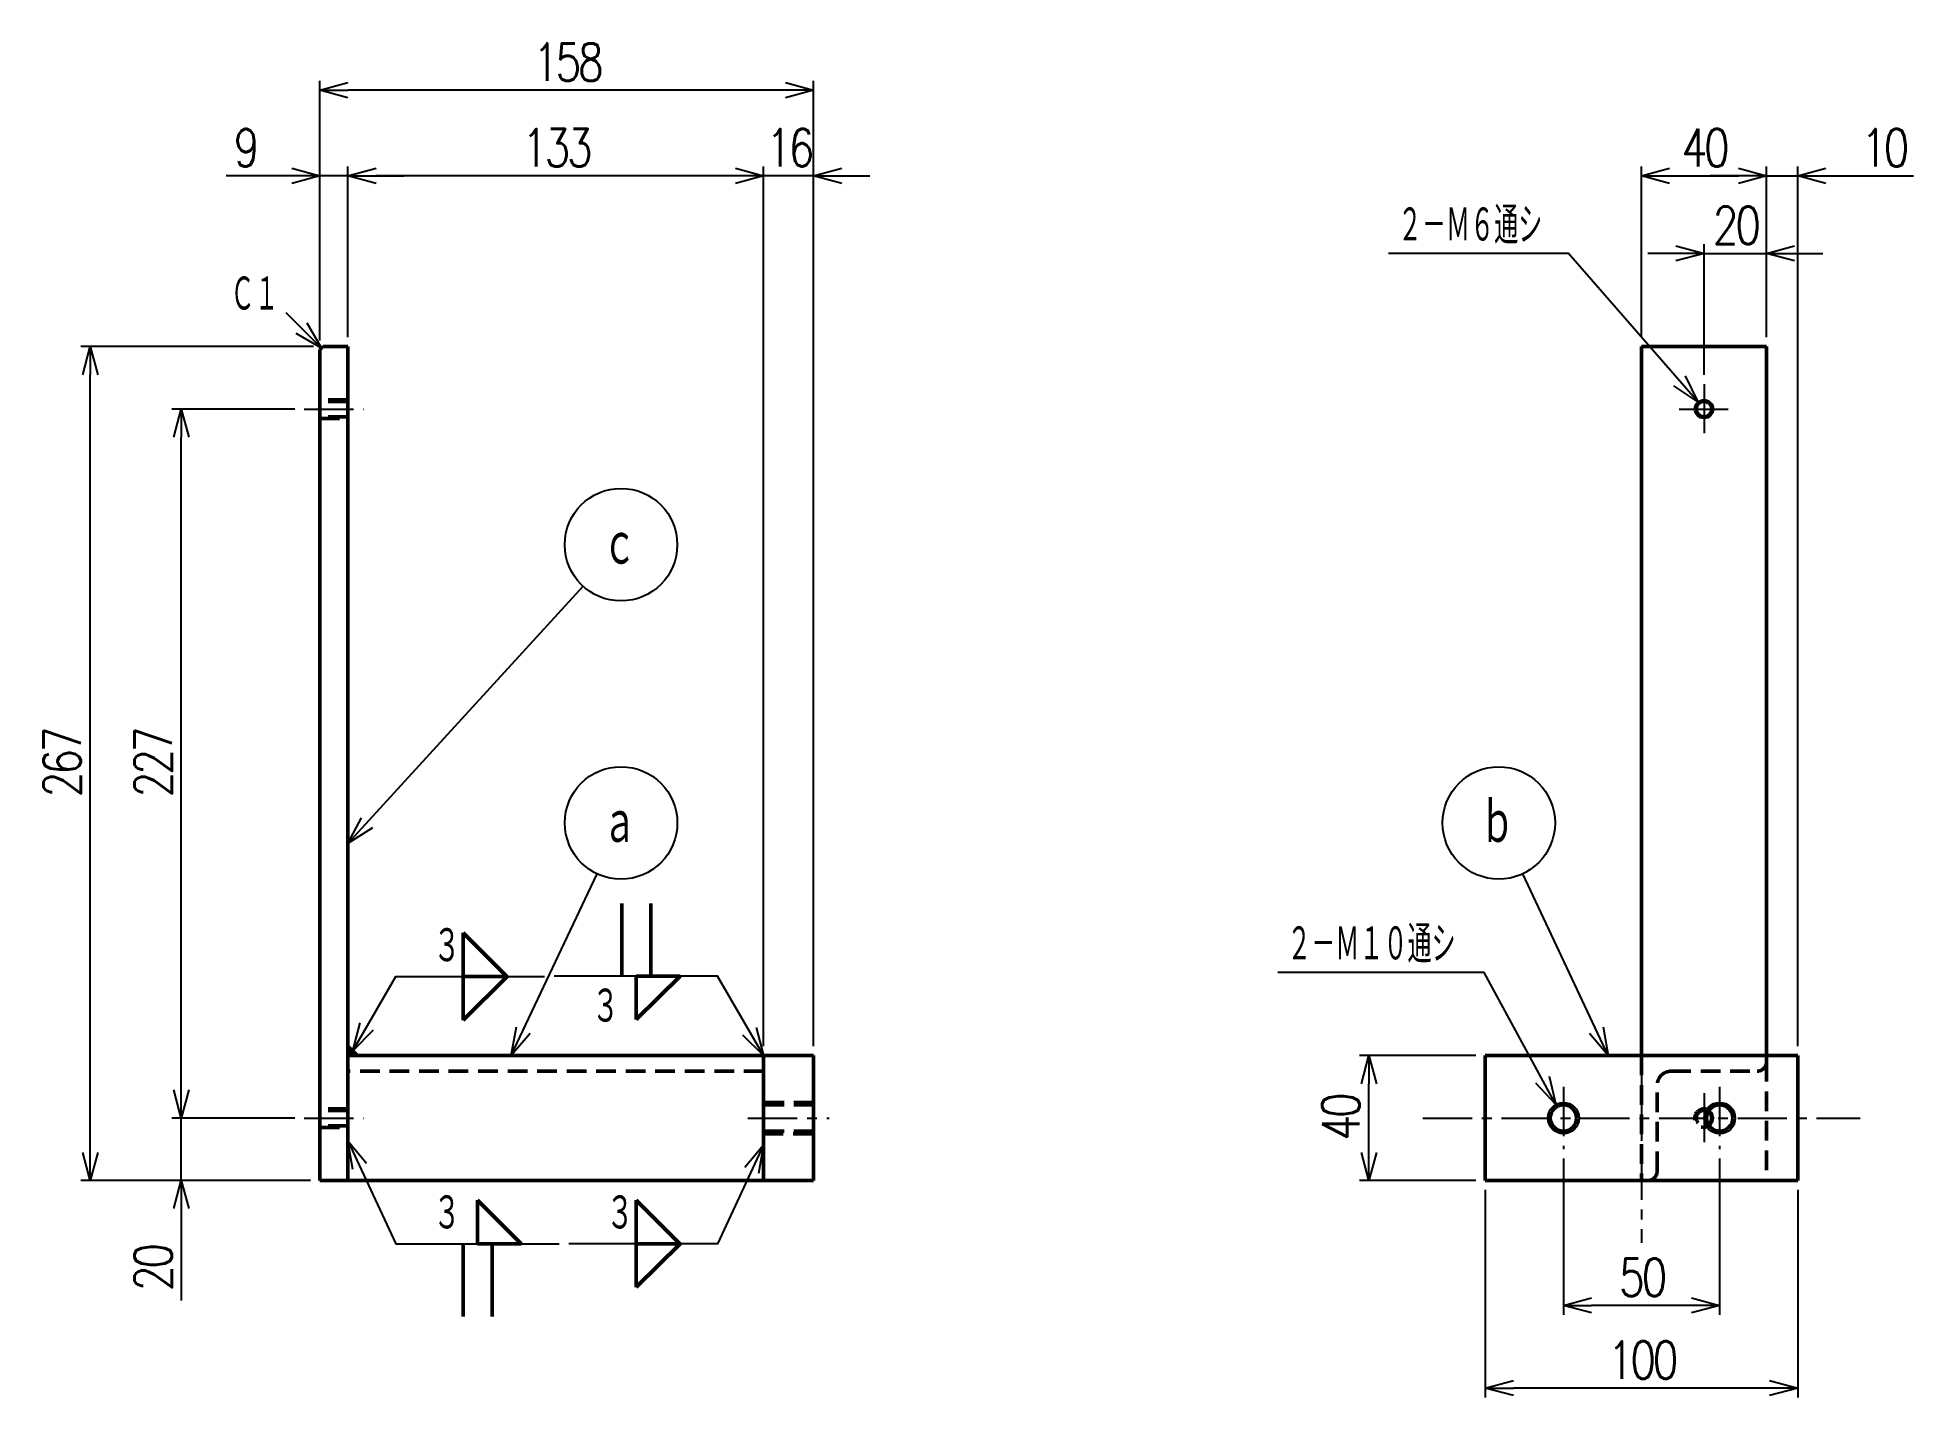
# Model space of a CAD drawing. Header units: millimetres. Extents: x -248 to 352, y -69 to 366.
import ezdxf

# ---------------------------------------------------------------- set-up
doc = ezdxf.new("R2010")
doc.units = ezdxf.units.MM
doc.header["$LTSCALE"] = 0.496063
doc.linetypes.add('CENTER', pattern=[50.8, 31.75, -6.35, 6.35, -6.35])
doc.linetypes.add('DASHED', pattern=[19.05, 12.7, -6.35])
doc.layers.add('NoLayerName_001', color=7, linetype='Continuous')
doc.styles.get("Standard").update_dxf_attribs({"font": 'txt', "bigfont": 'extfont2'})
doc.dimstyles.get("Standard").update_dxf_attribs({"dimtxt": 2.5, "dimasz": 2.5, "dimexe": 1.25, "dimexo": 0.625, "dimtad": 1, "dimdec": 3, "dimzin": 0, "dimdsep": 46, "dimtxsty": 'Standard', "dimcen": 2.5, "dimadec": 0, "dimazin": 0, "dimtfac": 0.75, "dimtdec": 3, "dimtmove": 0, "dimatfit": 3, "dimfxl": 1, "dimarcsym": 0})

# ---------------------------------------------------------------- blocks, each defined once
blk = doc.blocks.new('_OPEN30')
at = {"color": 0, "linetype": 'ByBlock', "lineweight": -2}
for p, q in [((-1, 0.267949), (0, 0)), ((0, 0), (-1, -0.267949)), ((0, 0), (-1, 0))]:
    blk.add_line(p, q, dxfattribs=at)
blk = doc.blocks.new('*D32')
at = {"layer": 'Defpoints', "color": 0}
for p in [(-231.49, 267), (-157, 267), (-158, 0)]:
    blk.add_point(p, dxfattribs=at)
at = {"layer": 'NoLayerName_001', "color": 0, "linetype": 'Continuous', "lineweight": 25}
for p, q in [((-160, 267), (-234.49, 267)), ((-231.49, 9), (-231.49, 258)), ((-161, 0), (-234.49, 0))]:
    blk.add_line(p, q, dxfattribs=at)
at = {"layer": 'NoLayerName_001', "color": 0, "lineweight": 25, "xscale": 9, "yscale": 9, "zscale": 9}
for p, rotation in [((-231.49, 267), 90), ((-231.49, 0), 270)]:
    blk.add_blockref('_OPEN30', p, dxfattribs=dict(at, rotation=rotation))
at = {"layer": 'NoLayerName_001', "color": 2, "lineweight": 50, "insert": (-240.49, 133.5), "char_height": 12, "attachment_point": 5, "rotation": 90}
blk.add_mtext('\\W0.8000;\\T0.8750;267', dxfattribs=at)
blk = doc.blocks.new('*D33')
at = {"layer": 'Defpoints', "color": 0}
for p in [(-202.37, 247), (-163, 247), (-163, 20)]:
    blk.add_point(p, dxfattribs=at)
at = {"layer": 'NoLayerName_001', "color": 0, "linetype": 'Continuous', "lineweight": 25}
for p, q in [((-166, 247), (-205.37, 247)), ((-202.37, 29), (-202.37, 238)), ((-166, 20), (-205.37, 20))]:
    blk.add_line(p, q, dxfattribs=at)
at = {"layer": 'NoLayerName_001', "color": 0, "lineweight": 25, "xscale": 9, "yscale": 9, "zscale": 9}
for p, rotation in [((-202.37, 247), 90), ((-202.37, 20), 270)]:
    blk.add_blockref('_OPEN30', p, dxfattribs=dict(at, rotation=rotation))
at = {"layer": 'NoLayerName_001', "color": 2, "lineweight": 50, "insert": (-211.37, 133.5), "char_height": 12, "attachment_point": 5, "rotation": 90}
blk.add_mtext('\\W0.8000;\\T0.8750;227', dxfattribs=at)
blk = doc.blocks.new('*D34')
at = {"layer": 'Defpoints', "color": 0}
for p in [(-202.37, 20), (-163, 20), (-158, 0)]:
    blk.add_point(p, dxfattribs=at)
at = {"layer": 'NoLayerName_001', "color": 0, "linetype": 'Continuous', "lineweight": 25}
for p, q in [((-202.37, 29), (-202.37, 38)), ((-166, 20), (-205.37, 20)), ((-202.37, 0), (-202.37, 20)), ((-161, 0), (-205.37, 0)), ((-202.37, 0), (-202.37, -38.4)), ((-202.37, -9), (-202.37, -18))]:
    blk.add_line(p, q, dxfattribs=at)
at = {"layer": 'NoLayerName_001', "color": 0, "lineweight": 25, "xscale": 9, "yscale": 9, "zscale": 9}
for p, rotation in [((-202.37, 20), 270), ((-202.37, 0), 90)]:
    blk.add_blockref('_OPEN30', p, dxfattribs=dict(at, rotation=rotation))
at = {"layer": 'NoLayerName_001', "color": 2, "lineweight": 50, "insert": (-211.37, -28.2), "char_height": 12, "attachment_point": 5, "rotation": 90}
blk.add_mtext('\\W0.8000;\\T0.8750;20', dxfattribs=at)
blk = doc.blocks.new('DIM_0009')
at = {"color": 3, "linetype": 'Continuous', "lineweight": 25}
blk.add_line((29.1, 0), (17.81, 11.29), dxfattribs=at)
blk.add_lwpolyline([(24.44, 8.07), (29.1, 0), (21.03, 4.66)], dxfattribs=at)
at = {"color": 2, "linetype": 'Continuous', "lineweight": 50, "width": 0.583333}
blk.add_text('Ｃ１', height=12, dxfattribs=at).set_placement((0, 11.21))
blk = doc.blocks.new('*D36')
at = {"layer": 'Defpoints', "color": 0}
for p in [(-149, 321.67), (-149, 267), (-16, 40)]:
    blk.add_point(p, dxfattribs=at)
at = {"layer": 'NoLayerName_001', "color": 0, "linetype": 'Continuous', "lineweight": 25}
for p, q in [((-149, 270), (-149, 324.67)), ((-16, 43), (-16, 324.67)), ((-25, 321.67), (-140, 321.67))]:
    blk.add_line(p, q, dxfattribs=at)
at = {"layer": 'NoLayerName_001', "color": 0, "lineweight": 25, "xscale": 9, "yscale": 9, "zscale": 9, "rotation": 180}
blk.add_blockref('_OPEN30', (-149, 321.67), dxfattribs=at)
at = {"layer": 'NoLayerName_001', "color": 0, "lineweight": 25, "xscale": 9, "yscale": 9, "zscale": 9}
blk.add_blockref('_OPEN30', (-16, 321.67), dxfattribs=at)
at = {"layer": 'NoLayerName_001', "color": 2, "lineweight": 50, "insert": (-82.5, 330.67), "char_height": 12, "attachment_point": 5}
blk.add_mtext('\\W0.8000;\\T0.8750;133', dxfattribs=at)
blk = doc.blocks.new('*D37')
at = {"layer": 'Defpoints', "color": 0}
for p in [(-158, 321.67), (-158, 266), (-149, 267)]:
    blk.add_point(p, dxfattribs=at)
at = {"layer": 'NoLayerName_001', "color": 0, "linetype": 'Continuous', "lineweight": 25}
for p, q in [((-158, 269), (-158, 324.67)), ((-149, 270), (-149, 324.67)), ((-158, 321.67), (-187.94, 321.67)), ((-167, 321.67), (-176, 321.67)), ((-149, 321.67), (-158, 321.67)), ((-140, 321.67), (-131, 321.67))]:
    blk.add_line(p, q, dxfattribs=at)
at = {"layer": 'NoLayerName_001', "color": 0, "lineweight": 25, "xscale": 9, "yscale": 9, "zscale": 9}
blk.add_blockref('_OPEN30', (-158, 321.67), dxfattribs=at)
at = {"layer": 'NoLayerName_001', "color": 0, "lineweight": 25, "xscale": 9, "yscale": 9, "zscale": 9, "rotation": 180}
blk.add_blockref('_OPEN30', (-149, 321.67), dxfattribs=at)
at = {"layer": 'NoLayerName_001', "color": 2, "lineweight": 50, "insert": (-181.97, 330.67), "char_height": 12, "attachment_point": 5}
blk.add_mtext('\\W0.8000;\\T0.8750;9', dxfattribs=at)
blk = doc.blocks.new('*D38')
at = {"layer": 'Defpoints', "color": 0}
for p in [(-16, 321.67), (-16, 40), (0, 40)]:
    blk.add_point(p, dxfattribs=at)
at = {"layer": 'NoLayerName_001', "color": 0, "linetype": 'Continuous', "lineweight": 25}
for p, q in [((-16, 43), (-16, 324.67)), ((0, 43), (0, 324.67)), ((-25, 321.67), (-34, 321.67)), ((0, 321.67), (-16, 321.67)), ((9, 321.67), (18, 321.67))]:
    blk.add_line(p, q, dxfattribs=at)
at = {"layer": 'NoLayerName_001', "color": 0, "lineweight": 25, "xscale": 9, "yscale": 9, "zscale": 9}
blk.add_blockref('_OPEN30', (-16, 321.67), dxfattribs=at)
at = {"layer": 'NoLayerName_001', "color": 0, "lineweight": 25, "xscale": 9, "yscale": 9, "zscale": 9, "rotation": 180}
blk.add_blockref('_OPEN30', (0, 321.67), dxfattribs=at)
at = {"layer": 'NoLayerName_001', "color": 2, "lineweight": 50, "insert": (-8, 330.67), "char_height": 12, "attachment_point": 5}
blk.add_mtext('\\W0.8000;\\T0.8750;16', dxfattribs=at)
blk = doc.blocks.new('*D39')
at = {"layer": 'Defpoints', "color": 0}
for p in [(-158, 349.09), (-158, 321.67), (0, 40)]:
    blk.add_point(p, dxfattribs=at)
at = {"layer": 'NoLayerName_001', "color": 0, "linetype": 'Continuous', "lineweight": 25}
for p, q in [((-158, 324.67), (-158, 352.09)), ((-9, 349.09), (-149, 349.09)), ((0, 43), (0, 352.09))]:
    blk.add_line(p, q, dxfattribs=at)
at = {"layer": 'NoLayerName_001', "color": 0, "lineweight": 25, "xscale": 9, "yscale": 9, "zscale": 9, "rotation": 180}
blk.add_blockref('_OPEN30', (-158, 349.09), dxfattribs=at)
at = {"layer": 'NoLayerName_001', "color": 0, "lineweight": 25, "xscale": 9, "yscale": 9, "zscale": 9}
blk.add_blockref('_OPEN30', (0, 349.09), dxfattribs=at)
at = {"layer": 'NoLayerName_001', "color": 2, "lineweight": 50, "insert": (-79, 358.09), "char_height": 12, "attachment_point": 5}
blk.add_mtext('\\W0.8000;\\T0.8750;158', dxfattribs=at)
blk = doc.blocks.new('JZB_0007')
at = {"layer": 'NoLayerName_001', "color": 7, "linetype": 'Continuous', "lineweight": 50}
for p, q in [((16, 40), (0, 40)), ((0, 40), (0, 0)), ((16, 0), (16, 40)), ((16, 0), (0, 0))]:
    blk.add_line(p, q, dxfattribs=at)
blk = doc.blocks.new('JZB_0008')
at = {"layer": 'NoLayerName_001', "color": 7, "linetype": 'Continuous', "lineweight": 50}
for p, q in [((133, 40), (0, 40)), ((133, 0), (0, 0))]:
    blk.add_line(p, q, dxfattribs=at)
at = {"layer": 'NoLayerName_001', "color": 3, "linetype": 'DASHED', "lineweight": 50}
blk.add_line((133, 35), (0, 35), dxfattribs=at)
blk = doc.blocks.new('JZB_0009')
at = {"layer": 'NoLayerName_001', "color": 7, "linetype": 'Continuous', "lineweight": 50}
for p, q in [((1, 267), (0, 266)), ((0, 266), (0, 0)), ((9, 267), (1, 267)), ((9, 267), (9, 0)), ((9, 0), (0, 0))]:
    blk.add_line(p, q, dxfattribs=at)
blk = doc.blocks.new('JZB_0010')
at = {"layer": 'NoLayerName_001', "color": 3, "linetype": 'DASHED', "lineweight": 50}
for p, q in [((21, 10), (5, 10)), ((21, 9.19), (5, 9.19)), ((21, 0.81), (5, 0.81)), ((5, 0), (21, 0))]:
    blk.add_line(p, q, dxfattribs=at)
at = {"layer": 'NoLayerName_001', "color": 4, "linetype": 'CENTER', "lineweight": 25}
blk.add_line((0, 5), (26, 5), dxfattribs=at)
blk = doc.blocks.new('JZB_0011')
at = {"layer": 'NoLayerName_001', "color": 4, "linetype": 'CENTER', "lineweight": 25}
blk.add_line((0, 3), (19, 3), dxfattribs=at)
at = {"layer": 'NoLayerName_001', "color": 3, "linetype": 'DASHED', "lineweight": 50}
for p, q in [((14, 6), (5, 6)), ((14, 5.46), (5, 5.46)), ((14, 0.54), (5, 0.54)), ((5, 0), (14, 0))]:
    blk.add_line(p, q, dxfattribs=at)
blk = doc.blocks.new('JZB_0012')
at = {"layer": 'NoLayerName_001', "color": 4, "linetype": 'CENTER', "lineweight": 25}
blk.add_line((0, 3), (19, 3), dxfattribs=at)
at = {"layer": 'NoLayerName_001', "color": 3, "linetype": 'DASHED', "lineweight": 50}
for p, q in [((14, 6), (5, 6)), ((14, 5.46), (5, 5.46)), ((14, 0.54), (5, 0.54)), ((5, 0), (14, 0))]:
    blk.add_line(p, q, dxfattribs=at)
blk = doc.blocks.new('DIM_0002')
at = {"color": 2, "linetype": 'Continuous', "lineweight": 50}
for p, q in [((35.36, 37.79), (35.36, 23.83)), ((49.29, 23.83), (35.36, 37.79)), ((35.36, 23.83), (49.29, 23.83)), ((35.36, 23.83), (35.36, 9.88)), ((49.42, 23.83), (35.36, 23.83)), ((35.36, 9.88), (49.42, 23.83))]:
    blk.add_line(p, q, dxfattribs=at)
at = {"color": 3, "linetype": 'Continuous', "lineweight": 25}
for points in [[(0, 0), (13.76, 23.83), (61.42, 23.83)], [(6.59, 6.59), (0, 0), (2.41, 9)]]:
    blk.add_lwpolyline(points, dxfattribs=at)
at = {"color": 2, "linetype": 'Continuous', "lineweight": 50, "width": 0.666667}
blk.add_text('３', height=12, dxfattribs=at).set_placement((25.76, 27.58))
blk = doc.blocks.new('DIM_0003')
at = {"color": 2, "linetype": 'Continuous', "lineweight": 50}
for p, q in [((21.6, 48.71), (21.6, 25.46)), ((30.85, 25.46), (30.85, 48.71)), ((26.22, 25.46), (26.22, 11.51)), ((40.28, 25.46), (26.22, 25.46)), ((26.22, 11.51), (40.28, 25.46))]:
    blk.add_line(p, q, dxfattribs=at)
at = {"color": 3, "linetype": 'Continuous', "lineweight": 25}
for points in [[(66.98, 0), (52.28, 25.46), (0, 25.46)], [(64.57, 9), (66.98, 0), (60.39, 6.59)]]:
    blk.add_lwpolyline(points, dxfattribs=at)
at = {"color": 2, "linetype": 'Continuous', "lineweight": 50, "width": 0.666667}
blk.add_text('３', height=12, dxfattribs=at).set_placement((12, 9.71))
blk = doc.blocks.new('DIM_0004')
at = {"color": 2, "linetype": 'Continuous', "lineweight": 50}
for p, q in [((41.48, 37.39), (41.48, 23.44)), ((55.42, 23.44), (41.48, 37.39)), ((36.86, 23.44), (36.86, 0.18)), ((41.48, 23.44), (55.42, 23.44)), ((46.11, 0.18), (46.11, 23.44))]:
    blk.add_line(p, q, dxfattribs=at)
at = {"color": 3, "linetype": 'Continuous', "lineweight": 25}
for points in [[(1.6, 47.2), (0, 56.38), (5.97, 49.22)], [(0, 56.38), (15.26, 23.44), (67.55, 23.44)]]:
    blk.add_lwpolyline(points, dxfattribs=at)
at = {"color": 2, "linetype": 'Continuous', "lineweight": 50, "width": 0.666667}
blk.add_text('３', height=12, dxfattribs=at).set_placement((27.26, 27.19))
blk = doc.blocks.new('DIM_0005')
at = {"color": 2, "linetype": 'Continuous', "lineweight": 50}
for p, q in [((21.6, 28.01), (21.6, 14.06)), ((35.53, 14.06), (21.6, 28.01)), ((21.6, 14.06), (35.53, 14.06)), ((21.6, 14.06), (21.6, 0.11)), ((35.66, 14.06), (21.6, 14.06)), ((21.6, 0.11), (35.66, 14.06))]:
    blk.add_line(p, q, dxfattribs=at)
at = {"color": 3, "linetype": 'Continuous', "lineweight": 25}
for points in [[(62.36, 45.75), (47.66, 14.06), (0, 14.06)], [(56.39, 38.6), (62.36, 45.75), (60.76, 36.57)]]:
    blk.add_lwpolyline(points, dxfattribs=at)
at = {"color": 2, "linetype": 'Continuous', "lineweight": 50, "width": 0.666667}
blk.add_text('３', height=12, dxfattribs=at).set_placement((12, 17.81))
blk = doc.blocks.new('DIM_0006')
at = {"color": 3, "linetype": 'Continuous', "lineweight": 25}
for points in [[(0, 0), (27.45, 58.21)], [(6.02, 7.11), (0, 0), (1.66, 9.17)]]:
    blk.add_lwpolyline(points, dxfattribs=at)
blk.add_circle((35.13, 74.49), 18, dxfattribs=at)
at = {"color": 2, "linetype": 'Continuous', "lineweight": 50, "width": 0.666667}
blk.add_text('ａ', height=15, dxfattribs=at).set_placement((29.13, 66.99))
blk = doc.blocks.new('DIM_0007')
at = {"color": 3, "linetype": 'Continuous', "lineweight": 25}
for points in [[(0, 0), (75.25, 82.41)], [(7.85, 5.02), (0, 0), (4.29, 8.27)]]:
    blk.add_lwpolyline(points, dxfattribs=at)
blk.add_circle((87.38, 95.7), 18, dxfattribs=at)
at = {"color": 2, "linetype": 'Continuous', "lineweight": 50, "width": 0.666667}
blk.add_text('ｃ', height=15, dxfattribs=at).set_placement((81.38, 88.2))
blk = doc.blocks.new('*D40')
at = {"layer": 'Defpoints', "color": 0}
for p in [(239.97, 10), (289.97, 10), (239.97, -39.99)]:
    blk.add_point(p, dxfattribs=at)
at = {"layer": 'NoLayerName_001', "color": 0, "linetype": 'Continuous', "lineweight": 25}
for p, q in [((239.97, 7), (239.97, -42.99)), ((289.97, 7), (289.97, -42.99)), ((280.97, -39.99), (248.97, -39.99))]:
    blk.add_line(p, q, dxfattribs=at)
at = {"layer": 'NoLayerName_001', "color": 0, "lineweight": 25, "xscale": 9, "yscale": 9, "zscale": 9}
for p, rotation in [((239.97, -39.99), 180), ((289.97, -39.99), 360)]:
    blk.add_blockref('_OPEN30', p, dxfattribs=dict(at, rotation=rotation))
at = {"layer": 'NoLayerName_001', "color": 2, "lineweight": 50, "insert": (264.97, -30.99), "char_height": 12, "attachment_point": 5}
blk.add_mtext('\\W0.8000;\\T0.8750;50', dxfattribs=at)
blk = doc.blocks.new('*D41')
at = {"layer": 'Defpoints', "color": 0}
for p in [(214.97, 0), (314.97, 0), (214.97, -66.47)]:
    blk.add_point(p, dxfattribs=at)
at = {"layer": 'NoLayerName_001', "color": 0, "linetype": 'Continuous', "lineweight": 25}
for p, q in [((214.97, -3), (214.97, -69.47)), ((314.97, -3), (314.97, -69.47)), ((305.97, -66.47), (223.97, -66.47))]:
    blk.add_line(p, q, dxfattribs=at)
at = {"layer": 'NoLayerName_001', "color": 0, "lineweight": 25, "xscale": 9, "yscale": 9, "zscale": 9}
for p, rotation in [((214.97, -66.47), 180), ((314.97, -66.47), 360)]:
    blk.add_blockref('_OPEN30', p, dxfattribs=dict(at, rotation=rotation))
at = {"layer": 'NoLayerName_001', "color": 2, "lineweight": 50, "insert": (264.97, -57.47), "char_height": 12, "attachment_point": 5}
blk.add_mtext('\\W0.8000;\\T0.8750;100', dxfattribs=at)
blk = doc.blocks.new('*D42')
at = {"layer": 'Defpoints', "color": 0}
for p in [(177.74, 40), (214.97, 40), (214.97, 0)]:
    blk.add_point(p, dxfattribs=at)
at = {"layer": 'NoLayerName_001', "color": 0, "linetype": 'Continuous', "lineweight": 25}
for p, q in [((211.97, 40), (174.74, 40)), ((177.74, 9), (177.74, 31)), ((211.97, 0), (174.74, 0))]:
    blk.add_line(p, q, dxfattribs=at)
at = {"layer": 'NoLayerName_001', "color": 0, "lineweight": 25, "xscale": 9, "yscale": 9, "zscale": 9}
for p, rotation in [((177.74, 40), 90), ((177.74, 0), 270)]:
    blk.add_blockref('_OPEN30', p, dxfattribs=dict(at, rotation=rotation))
at = {"layer": 'NoLayerName_001', "color": 2, "lineweight": 50, "insert": (168.74, 20), "char_height": 12, "attachment_point": 5, "rotation": 90}
blk.add_mtext('\\W0.8000;\\T0.8750;40', dxfattribs=at)
blk = doc.blocks.new('*D43')
at = {"layer": 'Defpoints', "color": 0}
for p in [(304.97, 321.67), (264.97, 267), (304.97, 267)]:
    blk.add_point(p, dxfattribs=at)
at = {"layer": 'NoLayerName_001', "color": 0, "linetype": 'Continuous', "lineweight": 25}
for p, q in [((264.97, 270), (264.97, 324.67)), ((304.97, 270), (304.97, 324.67)), ((273.97, 321.67), (295.97, 321.67))]:
    blk.add_line(p, q, dxfattribs=at)
at = {"layer": 'NoLayerName_001', "color": 0, "lineweight": 25, "xscale": 9, "yscale": 9, "zscale": 9, "rotation": 180}
blk.add_blockref('_OPEN30', (264.97, 321.67), dxfattribs=at)
at = {"layer": 'NoLayerName_001', "color": 0, "lineweight": 25, "xscale": 9, "yscale": 9, "zscale": 9}
blk.add_blockref('_OPEN30', (304.97, 321.67), dxfattribs=at)
at = {"layer": 'NoLayerName_001', "color": 2, "lineweight": 50, "insert": (284.97, 330.67), "char_height": 12, "attachment_point": 5}
blk.add_mtext('\\W0.8000;\\T0.8750;40', dxfattribs=at)
blk = doc.blocks.new('*D44')
at = {"layer": 'Defpoints', "color": 0}
for p in [(314.97, 321.67), (304.97, 267), (314.97, 40)]:
    blk.add_point(p, dxfattribs=at)
at = {"layer": 'NoLayerName_001', "color": 0, "linetype": 'Continuous', "lineweight": 25}
for p, q in [((304.97, 270), (304.97, 324.67)), ((314.97, 43), (314.97, 324.67)), ((295.97, 321.67), (286.97, 321.67)), ((304.97, 321.67), (314.97, 321.67)), ((314.97, 321.67), (352, 321.67)), ((323.97, 321.67), (332.97, 321.67))]:
    blk.add_line(p, q, dxfattribs=at)
at = {"layer": 'NoLayerName_001', "color": 0, "lineweight": 25, "xscale": 9, "yscale": 9, "zscale": 9}
blk.add_blockref('_OPEN30', (304.97, 321.67), dxfattribs=at)
at = {"layer": 'NoLayerName_001', "color": 0, "lineweight": 25, "xscale": 9, "yscale": 9, "zscale": 9, "rotation": 180}
blk.add_blockref('_OPEN30', (314.97, 321.67), dxfattribs=at)
at = {"layer": 'NoLayerName_001', "color": 2, "lineweight": 50, "insert": (342.48, 330.67), "char_height": 12, "attachment_point": 5}
blk.add_mtext('\\W0.8000;\\T0.8750;10', dxfattribs=at)
blk = doc.blocks.new('*D45')
at = {"layer": 'Defpoints', "color": 0}
for p in [(304.97, 296.82), (304.97, 267), (284.97, 255)]:
    blk.add_point(p, dxfattribs=at)
at = {"layer": 'NoLayerName_001', "color": 0, "linetype": 'Continuous', "lineweight": 25}
for p, q in [((275.97, 296.82), (266.97, 296.82)), ((284.97, 258), (284.97, 299.82)), ((284.97, 296.82), (304.97, 296.82)), ((304.97, 270), (304.97, 299.82)), ((313.97, 296.82), (322.97, 296.82))]:
    blk.add_line(p, q, dxfattribs=at)
at = {"layer": 'NoLayerName_001', "color": 0, "lineweight": 25, "xscale": 9, "yscale": 9, "zscale": 9}
blk.add_blockref('_OPEN30', (284.97, 296.82), dxfattribs=at)
at = {"layer": 'NoLayerName_001', "color": 0, "lineweight": 25, "xscale": 9, "yscale": 9, "zscale": 9, "rotation": 180}
blk.add_blockref('_OPEN30', (304.97, 296.82), dxfattribs=at)
at = {"layer": 'NoLayerName_001', "color": 2, "lineweight": 50, "insert": (294.97, 305.82), "char_height": 12, "attachment_point": 5}
blk.add_mtext('\\W0.8000;\\T0.8750;20', dxfattribs=at)
blk = doc.blocks.new('DIM_0010')
at = {"color": 3, "linetype": 'Continuous', "lineweight": 25}
for points in [[(98.98, 0), (57.6, 47.56), (0, 47.56)], [(94.89, 8.37), (98.98, 0), (91.26, 5.21)]]:
    blk.add_lwpolyline(points, dxfattribs=at)
at = {"color": 2, "linetype": 'Continuous', "lineweight": 50, "width": 0.583333}
blk.add_text('２－Ｍ６通シ', height=12, dxfattribs=at).set_placement((3, 50.56))
blk = doc.blocks.new('DIM_0011')
at = {"color": 3, "linetype": 'Continuous', "lineweight": 25}
for points in [[(89.01, 0), (66, 42.26), (0, 42.26)], [(86.82, 9.06), (89.01, 0), (82.59, 6.75)]]:
    blk.add_lwpolyline(points, dxfattribs=at)
at = {"color": 2, "linetype": 'Continuous', "lineweight": 50, "width": 0.583333}
blk.add_text('２－Ｍ１０通シ', height=12, dxfattribs=at).set_placement((3, 45.26))
blk = doc.blocks.new('JZB_0013')
at = {"layer": 'NoLayerName_001', "color": 7, "linetype": 'Continuous', "lineweight": 50}
for p, q in [((0, 40), (100, 40)), ((0, 0), (0, 40)), ((100, 40), (100, 0)), ((100, 0), (0, 0))]:
    blk.add_line(p, q, dxfattribs=at)
blk = doc.blocks.new('JZB_0014')
at = {"layer": 'NoLayerName_001', "color": 3, "linetype": 'DASHED', "lineweight": 50}
for p, q in [((0, 40), (0, 0)), ((40, 38), (40, 40)), ((5, 3), (5, 30.5)), ((9.5, 35), (37, 35))]:
    blk.add_line(p, q, dxfattribs=at)
for centre, radius, start, end in [((37, 38), 3, 270, 0), ((9.5, 30.5), 4.5, 90, 180), ((2, 3), 3, 270, 0)]:
    blk.add_arc(centre, radius, start, end, dxfattribs=at)
blk = doc.blocks.new('JZB_0015')
at = {"layer": 'NoLayerName_001', "color": 7, "linetype": 'Continuous', "lineweight": 50}
for p, q in [((0, 267), (40, 267)), ((0, 40), (0, 267)), ((40, 267), (40, 40))]:
    blk.add_line(p, q, dxfattribs=at)
at = {"layer": 'NoLayerName_001', "color": 3, "linetype": 'DASHED', "lineweight": 50}
blk.add_line((40, 38), (40, 0), dxfattribs=at)
blk = doc.blocks.new('JZB_0016')
at = {"layer": 'NoLayerName_001', "color": 4, "linetype": 'CENTER', "lineweight": 25}
blk.add_line((5, 20), (5, 0), dxfattribs=at)
at = {"layer": 'NoLayerName_001', "color": 3, "linetype": 'Continuous', "lineweight": 25}
blk.add_circle((5, 10), 5, dxfattribs=at)
at = {"layer": 'NoLayerName_001', "color": 7, "linetype": 'Continuous', "lineweight": 50}
blk.add_circle((5, 10), 4.19, dxfattribs=at)
blk = doc.blocks.new('JZB_0017')
at = {"layer": 'NoLayerName_001', "color": 4, "linetype": 'CENTER', "lineweight": 25}
blk.add_line((5, 20), (5, 0), dxfattribs=at)
at = {"layer": 'NoLayerName_001', "color": 3, "linetype": 'Continuous', "lineweight": 25}
blk.add_circle((5, 10), 5, dxfattribs=at)
at = {"layer": 'NoLayerName_001', "color": 7, "linetype": 'Continuous', "lineweight": 50}
blk.add_circle((5, 10), 4.19, dxfattribs=at)
blk = doc.blocks.new('JZB_0018')
at = {"layer": 'NoLayerName_001', "color": 4, "linetype": 'CENTER', "lineweight": 25}
blk.add_line((3, 16), (3, 0), dxfattribs=at)
at = {"layer": 'NoLayerName_001', "color": 3, "linetype": 'DASHED', "lineweight": 50}
for radius in [3, 2.46]:
    blk.add_arc((3, 8), radius, 72.5424, 287.4576, dxfattribs=at)
at = {"layer": 'NoLayerName_001', "color": 7, "linetype": 'Continuous', "lineweight": 50}
blk.add_arc((3, 8), 2.46, 287.4576, 72.5424, dxfattribs=at)
at = {"layer": 'NoLayerName_001', "color": 3, "linetype": 'Continuous', "lineweight": 25}
blk.add_arc((3, 8), 3, 287.4576, 72.5424, dxfattribs=at)
blk = doc.blocks.new('JZB_0019')
at = {"layer": 'NoLayerName_001', "color": 4, "linetype": 'CENTER', "lineweight": 25}
for p, q in [((8, 16), (8, 0)), ((0, 8), (16, 8))]:
    blk.add_line(p, q, dxfattribs=at)
at = {"layer": 'NoLayerName_001', "color": 3, "linetype": 'Continuous', "lineweight": 25}
blk.add_circle((8, 8), 3, dxfattribs=at)
at = {"layer": 'NoLayerName_001', "color": 7, "linetype": 'Continuous', "lineweight": 50}
blk.add_circle((8, 8), 2.46, dxfattribs=at)
blk = doc.blocks.new('DIM_0008')
at = {"color": 3, "linetype": 'Continuous', "lineweight": 25}
for points in [[(53.04, 0), (25.66, 58.2)], [(51.4, 9.17), (53.04, 0), (47.03, 7.12)]]:
    blk.add_lwpolyline(points, dxfattribs=at)
blk.add_circle((18, 74.49), 18, dxfattribs=at)
at = {"color": 2, "linetype": 'Continuous', "lineweight": 50, "width": 0.666667}
blk.add_text('ｂ', height=15, dxfattribs=at).set_placement((12, 66.99))

msp = doc.modelspace()

# ---------------------------------------------------------------- hatches: boundary and pattern name
at = {"layer": 'NoLayerName_001', "linetype": 'Continuous', "lineweight": 25}
h = msp.add_hatch(dxfattribs=at)
h.set_pattern_fill('ANSI31', color=6, scale=0.04725)
h.paths.add_polyline_path([(-149, 43), (-146, 40), (-149, 40)])

# ---------------------------------------------------------------- linework, layer by layer
at = {"layer": 'NoLayerName_001', "color": 4, "linetype": 'CENTER', "lineweight": 25}
for p, q in [((264.9704, 60), (264.9704, -20)), ((194.9704, 20), (334.9704, 20))]:
    msp.add_line(p, q, dxfattribs=at)
at = {"layer": 'NoLayerName_001', "color": 6, "linetype": 'Continuous', "lineweight": 50}
msp.add_line((-149, 43), (-146, 40), dxfattribs=at)

# ---------------------------------------------------------------- block references
at = {"layer": 'NoLayerName_001', "color": 3, "linetype": 'Continuous', "lineweight": 25}
for name, p in [('DIM_0010', (184.0182, 249.2632)), ('DIM_0009', (-186.6017, 266.5)), ('DIM_0007', (-149, 107.8771)), ('DIM_0006', (-96.7453, 40)), ('DIM_0008', (201.2893, 40)), ('DIM_0003', (-82.9833, 40)), ('DIM_0002', (-147.5, 41.5)), ('DIM_0011', (148.5713, 24.3914)), ('DIM_0004', (-149, -43.6757)), ('DIM_0005', (-78.3603, -34.2996))]:
    msp.add_blockref(name, p, dxfattribs=at)
at = {"layer": 'NoLayerName_001'}
for name, p in [('JZB_0009', (-158, 0)), ('JZB_0015', (264.9704, 0)), ('JZB_0019', (276.9704, 239)), ('JZB_0011', (-163, 244)), ('JZB_0008', (-149, 0)), ('JZB_0007', (-16, 0)), ('JZB_0013', (214.9704, 0)), ('JZB_0014', (264.9704, 0)), ('JZB_0010', (-21, 15)), ('JZB_0017', (234.9704, 10)), ('JZB_0018', (281.9704, 12)), ('JZB_0016', (284.9704, 10)), ('JZB_0012', (-163, 17))]:
    msp.add_blockref(name, p, dxfattribs=at)

# ---------------------------------------------------------------- dimensions: what is measured, and where the dimension line sits
at = {"layer": 'NoLayerName_001', "color": 3, "linetype": 'Continuous', "lineweight": 50}
for base, p1, p2, angle, picture, middle in [((-158, 349.085), (0, 40), (-158, 321.6682), 180, '*D39', (-79, 349.085)), ((-158, 321.6682), (-149, 267), (-158, 266), 180, '*D37', (-181.9714, 321.6682)), ((-149, 321.6682), (-16, 40), (-149, 267), 180, '*D36', (-82.5, 321.6682)), ((-16, 321.6682), (0, 40), (-16, 40), 180, '*D38', (-8, 321.6682)), ((-231.487, 267), (-158, 0), (-157, 267), 90, '*D32', (-231.487, 133.5)), ((-202.3668, 247), (-163, 20), (-163, 247), 90, '*D33', (-202.3668, 133.5)), ((-202.3668, 20), (-158, 0), (-163, 20), 90, '*D34', (-202.3668, -28.2)), ((177.7445, 40), (214.9704, 0), (214.9704, 40), 90, '*D42', (177.7445, 20)), ((239.9704, -39.9945), (289.9704, 10), (239.9704, 10), 180, '*D40', (264.9704, -39.9945)), ((214.9704, -66.4685), (314.9704, 0), (214.9704, 0), 180, '*D41', (264.9704, -66.4685))]:
    dim = msp.add_linear_dim(base=base, p1=p1, p2=p2, angle=angle, text='\\W0.8000;\\T0.8750;<>', dimstyle='Standard', override={"dimtxt": 12, "dimasz": 9, "dimexe": 3, "dimexo": 3, "dimgap": 3, "dimzin": 8, "dimblk": 'OPEN30', "dimclrd": 0, "dimclre": 0, "dimclrt": 2, "dimtp": 0, "dimtm": 0, "dimlwd": 25, "dimlwe": 25}, dxfattribs=at)
    dim.commit()
    dim.dimension.update_dxf_attribs({"geometry": picture, "text_midpoint": middle, "dimtype": 160})
for base, p1, p2, picture, middle in [((304.9704, 321.6682), (264.9704, 267), (304.9704, 267), '*D43', (284.9704, 321.6682)), ((314.9704, 321.6682), (304.9704, 267), (314.9704, 40), '*D44', (342.4847, 321.6682)), ((304.9704, 296.8217), (284.9704, 255), (304.9704, 267), '*D45', (294.9704, 296.8217))]:
    dim = msp.add_linear_dim(base=base, p1=p1, p2=p2, text='\\W0.8000;\\T0.8750;<>', dimstyle='Standard', override={"dimtxt": 12, "dimasz": 9, "dimexe": 3, "dimexo": 3, "dimgap": 3, "dimzin": 8, "dimblk": 'OPEN30', "dimclrd": 0, "dimclre": 0, "dimclrt": 2, "dimtp": 0, "dimtm": 0, "dimlwd": 25, "dimlwe": 25}, dxfattribs=at)
    dim.commit()
    dim.dimension.update_dxf_attribs({"geometry": picture, "text_midpoint": middle, "dimtype": 160})

doc.saveas('drawing.dxf')
